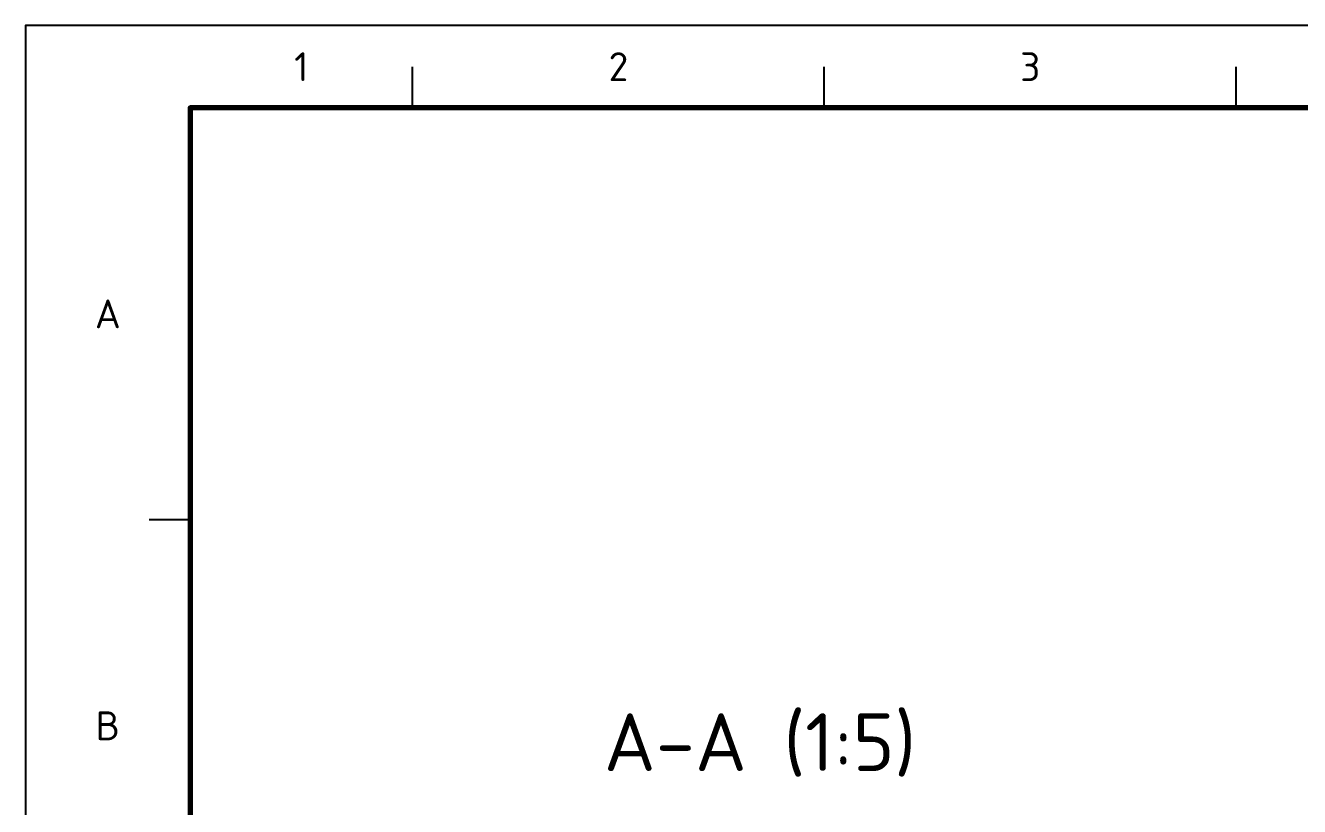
# Model space of a CAD drawing. Header units: millimetres. Extents: x 0 to 594, y 0 to 420.
# Drawn here: x 0 to 154.7, y 325.2 to 420 of the extents above; entities that cross this region are included whole.
import ezdxf
from ezdxf.enums import TextEntityAlignment as Align

# ---------------------------------------------------------------- set-up
doc = ezdxf.new("R2010")
doc.units = ezdxf.units.MM
for name, color, linetype, lineweight in [('06-TEXTO', 7, 'CONTINUOUS', 25), ('07-RECUADRO', 7, 'CONTINUOUS', 70), ('08-FINA', 5, 'CONTINUOUS', 25)]:
    doc.layers.add(name, color=color, linetype=linetype, lineweight=lineweight)
doc.styles.add('ISO3098', font='isocpeur.ttf')

msp = doc.modelspace()

# ---------------------------------------------------------------- linework, layer by layer
at = {"layer": '07-RECUADRO'}
msp.add_lwpolyline([(20, 10), (584, 10), (584, 410), (20, 410)], close=True, dxfattribs=at)
at = {"layer": '08-FINA'}
for p, q in [((47, 410), (47, 415)), ((97, 410), (97, 415)), ((147, 410), (147, 415)), ((20, 360), (15, 360))]:
    msp.add_line(p, q, dxfattribs=at)
msp.add_lwpolyline([(0, 0), (594, 0), (594, 420), (0, 420)], close=True, dxfattribs=at)

# ---------------------------------------------------------------- texts
at = {"layer": '06-TEXTO', "style": 'ISO3098'}
for s, height, p in [('1', 3.5, (33.5, 415)), ('2', 3.5, (72, 415)), ('3', 3.5, (122, 415)), ('A', 3.5, (10, 385)), ('A-A (1:5)', 7, (89.192, 333.018)), ('B', 3.5, (10, 335))]:
    msp.add_text(s, height=height, dxfattribs=at).set_placement(p, align=Align.MIDDLE_CENTER)

doc.saveas('drawing.dxf')
